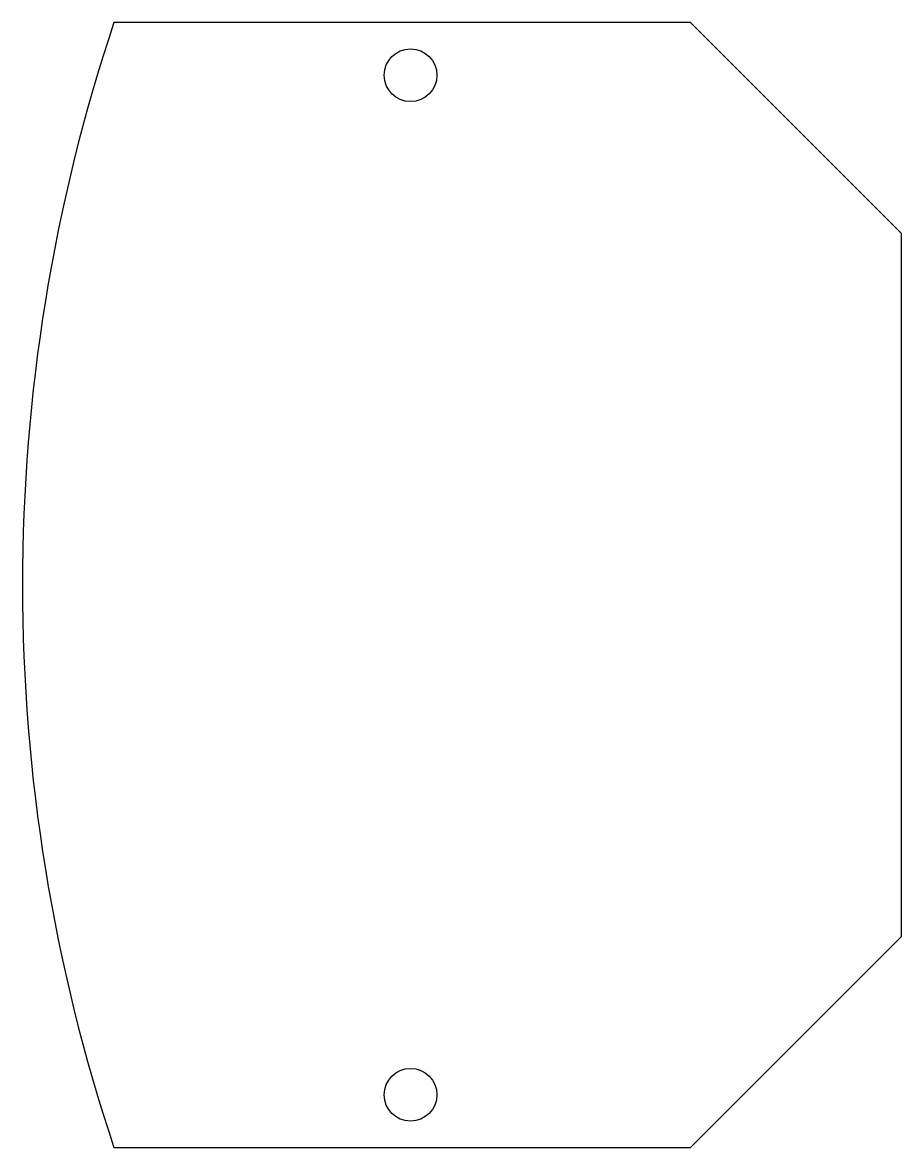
# Model space of a CAD drawing. Header units: millimetres. Extents: x -50 to 0, y -32 to 32.
import ezdxf

# ---------------------------------------------------------------- set-up
doc = ezdxf.new("R2010")
doc.units = ezdxf.units.MM
doc.layers.get('0').update_dxf_attribs({"linetype": 'CONTINUOUS'})

msp = doc.modelspace()

# ---------------------------------------------------------------- linework, layer by layer
msp.add_lwpolyline([(0, -20), (0, 20), (-12, 32), (-44.797, 32, 0.162604), (-44.797, -32), (-12, -32)], format="xyb", close=True)
for centre in [(-27.927, 29), (-27.927, -29)]:
    msp.add_circle(centre, 1.5)

doc.saveas('drawing.dxf')
